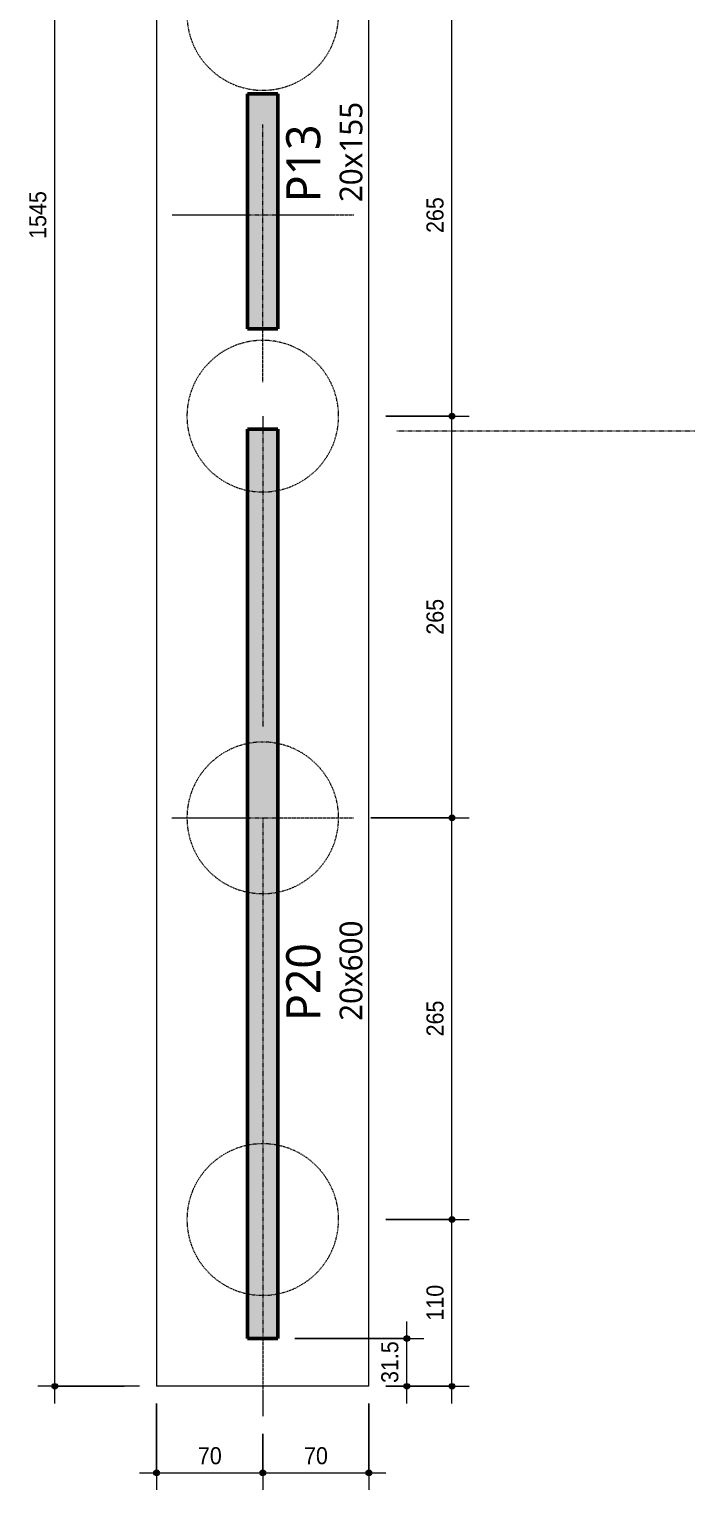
# Model space of a CAD drawing. Header units: centimetres. Extents: x -3523 to 38560, y -3196 to 88043.
# Drawn here: x 19834 to 20273, y -1016 to -52 of the extents above; entities that cross this region are included whole.
import ezdxf

# ---------------------------------------------------------------- set-up
doc = ezdxf.new("R2010")
doc.units = ezdxf.units.CM
for name, pattern in [('Hidden', [0.714375, 0.47625, -0.238125]), ('Linha de alinhamento', [0.635, 0.3175, -0.3175]), ('Traço', [0.635, 0.3175, -0.3175])]:
    doc.linetypes.add(name, pattern=pattern)
for name, color, linetype, lineweight in [('A-ANNO-DIMS', 7, 'Continuous', 9), ('A-ANNO-DIMS-75', 7, 'Continuous', 9), ('G-ANNO-SYMB', 7, 'Continuous', 9), ('S-COLS', 7, 'Continuous', 25), ('S-COLS-IDEN', 7, 'Continuous', 9), ('S-FNDN', 7, 'Continuous', 25), ('S-FNDN-HDLN', 7, 'Traço', 18)]:
    doc.layers.add(name, color=color, linetype=linetype, lineweight=lineweight)
doc.styles.add('Arial_1', font='arial.ttf', dxfattribs={"width": 0.9, "height": 11.25})
doc.styles.add('Gadugi', font='gadugi.ttf', dxfattribs={"height": 15})
doc.styles.add('Gadugi_1', font='gadugi.ttf', dxfattribs={"height": 22.5})
doc.dimstyles.new('PED_1_5mm_ESQ_5', dxfattribs={"dimscale": 30.48, "dimtxt": 11.477918, "dimasz": 0.492126, "dimexe": 0.369094, "dimexo": 0.369094, "dimgap": 0.073819, "dimtad": 1, "dimdec": 1, "dimrnd": 0.5, "dimdsep": 46, "dimtxsty": 'Arial_1', "dimblk1": 'DOTSMALL', "dimblk2": 'DOTSMALL', "dimsah": 1, "dimcen": 0.09, "dimdle": 0.369094, "dimazin": 0, "dimtfac": 1, "dimtdec": 4, "dimtix": 1, "dimtmove": 0, "dimatfit": 3, "dimfxl": 1, "dimtvp": 1, "dimtolj": 1, "dimtzin": 0, "dimarcsym": 2})

# ---------------------------------------------------------------- blocks, each defined once
blk = doc.blocks.new('PED_BLRET-6ESTLINEAR_R01_2020 - 1465x140x275-3765329-DT016  - BL6100A')
at = {"layer": 'S-FNDN', "linetype": 'Hidden', "lineweight": 18}
for p, q in [((-402.5, 60), (-402.5, 10)), ((-5, 10), (-5, 60)), ((-745.93, 0), (-797.5, 0)), ((-137.5, 0), (-145.98, 0)), ((-115, 0), (-79.92, 0)), ((-402.5, -10), (-402.5, -60)), ((-5, -60), (-5, -10))]:
    blk.add_line(p, q, dxfattribs=at)
at = {"layer": 'S-FNDN-HDLN'}
for p, q in [((-402.5, 10), (-402.5, -10)), ((-5, -10), (-5, 10)), ((-402.5, 0), (-745.93, 0)), ((-145.99, 0), (-342.5, 0)), ((-79.91, 0), (55, 0))]:
    blk.add_line(p, q, dxfattribs=at)
for centre, start, end in [((-667.5, 0), 11.56867, 168.43133), ((-402.5, 0), 11.56867, 168.43133), ((-137.5, 0), 360, 168.43133), ((127.5, 0), 11.56868, 348.43131), ((-667.5, 0), 168.43702, 191.56301), ((-667.5, 0), 360, 11.56298), ((-402.5, 0), 168.43702, 191.563), ((-402.5, 0), 360, 11.56298), ((-137.5, 0), 168.43702, 191.563), ((-667.5, 0), 348.43699, 360), ((-137.5, 0), 191.56869, 360), ((-402.5, 0), 348.437, 360), ((-667.5, 0), 191.5687, 348.4313), ((-402.5, 0), 191.5687, 348.4313)]:
    blk.add_arc(centre, 50, start, end, dxfattribs=at)
blk = doc.blocks.new('DIMBLOCK403-DT016  - BL6100A')
at = {"layer": 'A-ANNO-DIMS-75'}
h = blk.add_hatch(color=256, dxfattribs=at)
edge = h.paths.add_edge_path(flags=0)
edge.add_arc((19850.94, 597.48), 1.88, 0, 360)
h = blk.add_hatch(color=256, dxfattribs=at)
edge = h.paths.add_edge_path(flags=0)
edge.add_arc((19850.94, -947.52), 1.88, 0, 360)
for p, q in [((19850.94, -958.77), (19850.94, 608.73)), ((19906.85, 597.48), (19839.69, 597.48)), ((19850.94, 597.48), (19896.67, 597.48)), ((19906.85, -947.52), (19839.69, -947.52)), ((19850.94, -947.52), (19896.67, -947.52))]:
    blk.add_line(p, q, dxfattribs=at)
for centre in [(19850.94, 597.48), (19850.94, -947.52)]:
    blk.add_circle(centre, 1.88, dxfattribs=at)
at = {"layer": 'A-ANNO-DIMS-75', "color": 0, "insert": (19834.08, -190.55), "char_height": 11.25, "width": 37.2944, "attachment_point": 1, "rotation": 90, "line_spacing_factor": 0.941778, "style": 'Arial_1'}
blk.add_mtext('1545', dxfattribs=at)
blk = doc.blocks.new('_DotSmall')
at = {"color": 0, "linetype": 'ByBlock', "const_width": 0.5}
blk.add_lwpolyline([(-0.0625, 0, 1), (0.0625, 0, 1)], format="xyb", close=True, dxfattribs=at)
blk = doc.blocks.new('DIMBLOCK405-DT016  - BL6100A')
at = {"layer": 'A-ANNO-DIMS-75'}
h = blk.add_hatch(color=256, dxfattribs=at)
edge = h.paths.add_edge_path(flags=0)
edge.add_arc((19918.1, -1004.54), 1.88, 0, 360)
h = blk.add_hatch(color=256, dxfattribs=at)
edge = h.paths.add_edge_path(flags=0)
edge.add_arc((19988.1, -1004.54), 1.88, 0, 360)
for p, q in [((19918.1, -958.77), (19918.1, -1015.79)), ((19918.1, -1004.54), (19918.1, -958.77)), ((19988.1, -978.77), (19988.1, -1015.79)), ((19988.1, -1004.54), (19988.1, -978.77)), ((19906.85, -1004.54), (19988.1, -1004.54))]:
    blk.add_line(p, q, dxfattribs=at)
for centre in [(19918.1, -1004.54), (19988.1, -1004.54)]:
    blk.add_circle(centre, 1.88, dxfattribs=at)
at = {"layer": 'A-ANNO-DIMS-75', "color": 0, "insert": (19945.33, -987.69), "char_height": 11.25, "width": 18.6472, "attachment_point": 1, "rotation": 360, "line_spacing_factor": 0.941778, "style": 'Arial_1'}
blk.add_mtext('70', dxfattribs=at)
blk = doc.blocks.new('DIMBLOCK406-DT016  - BL6100A')
at = {"layer": 'A-ANNO-DIMS-75'}
h = blk.add_hatch(color=256, dxfattribs=at)
edge = h.paths.add_edge_path(flags=0)
edge.add_arc((19988.1, -1004.54), 1.88, 0, 360)
h = blk.add_hatch(color=256, dxfattribs=at)
edge = h.paths.add_edge_path(flags=0)
edge.add_arc((20058.1, -1004.54), 1.87, 0, 360)
for p, q in [((20058.1, -958.77), (20058.1, -1015.79)), ((20058.1, -1004.54), (20058.1, -958.77)), ((19988.1, -978.77), (19988.1, -1015.79)), ((19988.1, -1004.54), (19988.1, -978.77)), ((19988.1, -1004.54), (20069.35, -1004.54))]:
    blk.add_line(p, q, dxfattribs=at)
for centre, radius in [((19988.1, -1004.54), 1.88), ((20058.1, -1004.54), 1.87)]:
    blk.add_circle(centre, radius, dxfattribs=at)
at = {"layer": 'A-ANNO-DIMS-75', "color": 0, "insert": (20015.33, -987.69), "char_height": 11.25, "width": 18.6472, "attachment_point": 1, "rotation": 360, "line_spacing_factor": 0.941778, "style": 'Arial_1'}
blk.add_mtext('70', dxfattribs=at)
blk = doc.blocks.new('DIMBLOCK407-DT016  - BL6100A')
at = {"layer": 'A-ANNO-DIMS-75'}
h = blk.add_hatch(color=256, dxfattribs=at)
edge = h.paths.add_edge_path(flags=0)
edge.add_arc((20112.9, -837.52), 1.88, 0, 360)
h = blk.add_hatch(color=256, dxfattribs=at)
edge = h.paths.add_edge_path(flags=0)
edge.add_arc((20112.9, -947.52), 1.88, 0, 360)
for p, q in [((20069.35, -837.52), (20124.15, -837.52)), ((20112.9, -837.52), (20069.35, -837.52)), ((20112.9, -958.77), (20112.9, -837.52)), ((20069.35, -947.52), (20124.15, -947.52)), ((20112.9, -947.52), (20069.35, -947.52))]:
    blk.add_line(p, q, dxfattribs=at)
for centre in [(20112.9, -837.52), (20112.9, -947.52)]:
    blk.add_circle(centre, 1.88, dxfattribs=at)
at = {"layer": 'A-ANNO-DIMS-75', "color": 0, "insert": (20096.05, -904.17), "char_height": 11.25, "width": 27.9708, "attachment_point": 1, "rotation": 90, "line_spacing_factor": 0.941778, "style": 'Arial_1'}
blk.add_mtext('110', dxfattribs=at)
blk = doc.blocks.new('DIMBLOCK408-DT016  - BL6100A')
at = {"layer": 'A-ANNO-DIMS-75'}
h = blk.add_hatch(color=256, dxfattribs=at)
edge = h.paths.add_edge_path(flags=0)
edge.add_arc((20112.9, -572.52), 1.88, 0, 360)
h = blk.add_hatch(color=256, dxfattribs=at)
edge = h.paths.add_edge_path(flags=0)
edge.add_arc((20112.9, -837.52), 1.88, 0, 360)
for p, q in [((20059.35, -572.52), (20124.15, -572.52)), ((20112.9, -572.52), (20059.35, -572.52)), ((20112.9, -837.52), (20112.9, -572.52)), ((20069.35, -837.52), (20124.15, -837.52)), ((20112.9, -837.52), (20069.35, -837.52))]:
    blk.add_line(p, q, dxfattribs=at)
for centre in [(20112.9, -572.52), (20112.9, -837.52)]:
    blk.add_circle(centre, 1.88, dxfattribs=at)
at = {"layer": 'A-ANNO-DIMS-75', "color": 0, "insert": (20096.05, -716.67), "char_height": 11.25, "width": 27.9708, "attachment_point": 1, "rotation": 90, "line_spacing_factor": 0.941778, "style": 'Arial_1'}
blk.add_mtext('265', dxfattribs=at)
blk = doc.blocks.new('DIMBLOCK409-DT016  - BL6100A')
at = {"layer": 'A-ANNO-DIMS-75'}
h = blk.add_hatch(color=256, dxfattribs=at)
edge = h.paths.add_edge_path(flags=0)
edge.add_arc((20112.9, -307.52), 1.88, 0, 360)
h = blk.add_hatch(color=256, dxfattribs=at)
edge = h.paths.add_edge_path(flags=0)
edge.add_arc((20112.9, -572.52), 1.88, 0, 360)
for p, q in [((20069.35, -307.52), (20124.15, -307.52)), ((20112.9, -307.52), (20069.35, -307.52)), ((20112.9, -572.52), (20112.9, -307.52)), ((20059.35, -572.52), (20124.15, -572.52)), ((20112.9, -572.52), (20059.35, -572.52))]:
    blk.add_line(p, q, dxfattribs=at)
for centre in [(20112.9, -307.52), (20112.9, -572.52)]:
    blk.add_circle(centre, 1.88, dxfattribs=at)
at = {"layer": 'A-ANNO-DIMS-75', "color": 0, "insert": (20096.05, -451.67), "char_height": 11.25, "width": 27.9708, "attachment_point": 1, "rotation": 90, "line_spacing_factor": 0.941778, "style": 'Arial_1'}
blk.add_mtext('265', dxfattribs=at)
blk = doc.blocks.new('DIMBLOCK410-DT016  - BL6100A')
at = {"layer": 'A-ANNO-DIMS-75'}
h = blk.add_hatch(color=256, dxfattribs=at)
edge = h.paths.add_edge_path(flags=0)
edge.add_arc((20112.9, -42.52), 1.87, 0, 360)
h = blk.add_hatch(color=256, dxfattribs=at)
edge = h.paths.add_edge_path(flags=0)
edge.add_arc((20112.9, -307.52), 1.88, 0, 360)
for p, q in [((20059.35, -42.52), (20124.15, -42.52)), ((20112.9, -42.52), (20059.35, -42.52)), ((20112.9, -307.52), (20112.9, -42.52)), ((20069.35, -307.52), (20124.15, -307.52)), ((20112.9, -307.52), (20069.35, -307.52))]:
    blk.add_line(p, q, dxfattribs=at)
for centre, radius in [((20112.9, -42.52), 1.87), ((20112.9, -307.52), 1.88)]:
    blk.add_circle(centre, radius, dxfattribs=at)
at = {"layer": 'A-ANNO-DIMS-75', "color": 0, "insert": (20096.05, -186.67), "char_height": 11.25, "width": 27.9708, "attachment_point": 1, "rotation": 90, "line_spacing_factor": 0.941778, "style": 'Arial_1'}
blk.add_mtext('265', dxfattribs=at)
blk = doc.blocks.new('DIMBLOCK416-DT016  - BL6100A')
at = {"layer": 'A-ANNO-DIMS-75'}
h = blk.add_hatch(color=256, dxfattribs=at)
edge = h.paths.add_edge_path(flags=0)
edge.add_arc((20083.09, -915.95), 1.88, 0, 360)
h = blk.add_hatch(color=256, dxfattribs=at)
edge = h.paths.add_edge_path(flags=0)
edge.add_arc((20083.09, -947.52), 1.88, 0, 360)
for p, q in [((20083.09, -958.77), (20083.09, -904.7)), ((20009.35, -915.95), (20094.34, -915.95)), ((20083.09, -915.95), (20009.35, -915.95)), ((20069.35, -947.52), (20094.34, -947.52)), ((20083.09, -947.52), (20069.35, -947.52))]:
    blk.add_line(p, q, dxfattribs=at)
for centre in [(20083.09, -915.95), (20083.09, -947.52)]:
    blk.add_circle(centre, 1.88, dxfattribs=at)
at = {"layer": 'A-ANNO-DIMS-75', "color": 0, "insert": (20066.23, -945.33), "char_height": 11.25, "width": 32.6326, "attachment_point": 1, "rotation": 90, "line_spacing_factor": 0.941778, "style": 'Arial_1'}
blk.add_mtext('31.5', dxfattribs=at)

msp = doc.modelspace()

# ---------------------------------------------------------------- hatches: boundary and pattern name
at = {"layer": 'S-COLS', "true_color": 0x808080}
for points in [[(19998.104, -249.931), (19998.104, -94.949), (19978.104, -94.949), (19978.104, -249.931)], [(19998.104, -915.95), (19998.104, -315.999), (19978.104, -315.999), (19978.104, -915.95)]]:
    msp.add_hatch(color=8, dxfattribs=at).paths.add_polyline_path(points, flags=0)

# ---------------------------------------------------------------- linework, layer by layer
at = {"layer": 'G-ANNO-SYMB', "color": 96, "linetype": 'Linha de alinhamento', "true_color": 0x007f00}
msp.add_line((20273.012, -317.306), (20076.398, -317.306), dxfattribs=at)
at = {"layer": 'S-COLS', "lineweight": 50}
for p, q in [((19998.104, -94.949), (19978.104, -94.949)), ((19978.104, -94.949), (19978.104, -249.931)), ((19998.104, -249.931), (19998.104, -94.949)), ((19978.104, -249.931), (19998.104, -249.931)), ((19998.104, -315.999), (19978.104, -315.999)), ((19978.104, -315.999), (19978.104, -915.95)), ((19998.104, -915.95), (19998.104, -315.999)), ((19978.104, -915.95), (19998.104, -915.95))]:
    msp.add_line(p, q, dxfattribs=at)
at = {"layer": 'S-FNDN', "lineweight": 18}
for p, q in [((19918.104, 597.485), (19918.104, -947.515)), ((20058.104, -208.251), (20058.104, 193.622)), ((20058.104, -227.251), (20058.104, -208.251)), ((20058.104, -896.95), (20058.104, -227.251)), ((20058.104, -915.95), (20058.104, -896.95)), ((20058.104, -947.515), (20058.104, -915.95)), ((20058.104, -947.515), (19918.104, -947.515))]:
    msp.add_line(p, q, dxfattribs=at)

# ---------------------------------------------------------------- block references
at = {"layer": 'S-FNDN', "linetype": 'Traço', "lineweight": 18, "rotation": 89.99999945828989}
msp.add_blockref('PED_BLRET-6ESTLINEAR_R01_2020 - 1465x140x275-3765329-DT016  - BL6100A', (19988.104, -170.015), dxfattribs=at)

# ---------------------------------------------------------------- texts
at = {"layer": 'S-COLS-IDEN', "attachment_point": 1, "rotation": 90}
for s, insert, char_height, width, style in [('20x155', (20038.772, -166.371), 15, 81.17086, 'Gadugi'), ('P13', (20003.538, -166.371), 22.5, 63.73416, 'Gadugi_1'), ('20x600', (20038.772, -706.465), 15, 81.17086, 'Gadugi'), ('P20', (20003.538, -706.465), 22.5, 63.73416, 'Gadugi_1')]:
    msp.add_mtext(s, dxfattribs=dict(at, insert=insert, char_height=char_height, width=width, style=style))

# ---------------------------------------------------------------- dimensions: what is measured, and where the dimension line sits
at = {"layer": 'A-ANNO-DIMS'}
for base, p1, p2, angle, override, picture, middle in [((19850.936, 597.485), (19918.104, -947.515), (19918.104, 597.485), 89.999999, {"dimpost": '<>', "dimfxl": 1545}, 'DIMBLOCK403-DT016  - BL6100A', (19842.942, -175.015)), ((20112.904, -42.515), (20058.104, -307.515), (20048.104, -42.515), 89.999999, {"dimpost": '<>', "dimfxl": 265.188612}, 'DIMBLOCK410-DT016  - BL6100A', (20104.91, -175.015)), ((20112.904, -307.515), (20048.104, -572.515), (20058.104, -307.515), 89.999999, {"dimpost": '<>', "dimfxl": 265.188612}, 'DIMBLOCK409-DT016  - BL6100A', (20104.91, -440.015)), ((20112.904, -572.515), (20058.104, -837.515), (20048.104, -572.515), 89.999999, {"dimpost": '<>', "dimfxl": 265.188612}, 'DIMBLOCK408-DT016  - BL6100A', (20104.91, -705.015)), ((20112.904, -837.515), (20058.104, -947.515), (20058.104, -837.515), 89.999999, {"dimpost": '<>', "dimfxl": 110}, 'DIMBLOCK407-DT016  - BL6100A', (20104.91, -892.515)), ((20083.086, -915.95), (20058.104, -947.515), (19998.104, -915.95), 89.999999, {"dimpost": '<>', "dimfxl": 67.796623}, 'DIMBLOCK416-DT016  - BL6100A', (20075.088, -931.732)), ((19988.104, -1004.541), (19918.104, -947.515), (19988.104, -967.515), 359.999999, {"dimpost": '<>', "dimfxl": 72.801099}, 'DIMBLOCK405-DT016  - BL6100A', (19953.104, -996.547)), ((20058.104, -1004.541), (19988.104, -967.515), (20058.104, -947.515), 359.999999, {"dimpost": '<>', "dimfxl": 72.801099}, 'DIMBLOCK406-DT016  - BL6100A', (20023.104, -996.547))]:
    dim = msp.add_linear_dim(base=base, p1=p1, p2=p2, angle=angle, dimstyle='PED_1_5mm_ESQ_5', override=override, dxfattribs=at)
    dim.commit()
    dim.dimension.update_dxf_attribs({"geometry": picture, "text_midpoint": middle})

doc.saveas('drawing.dxf')
